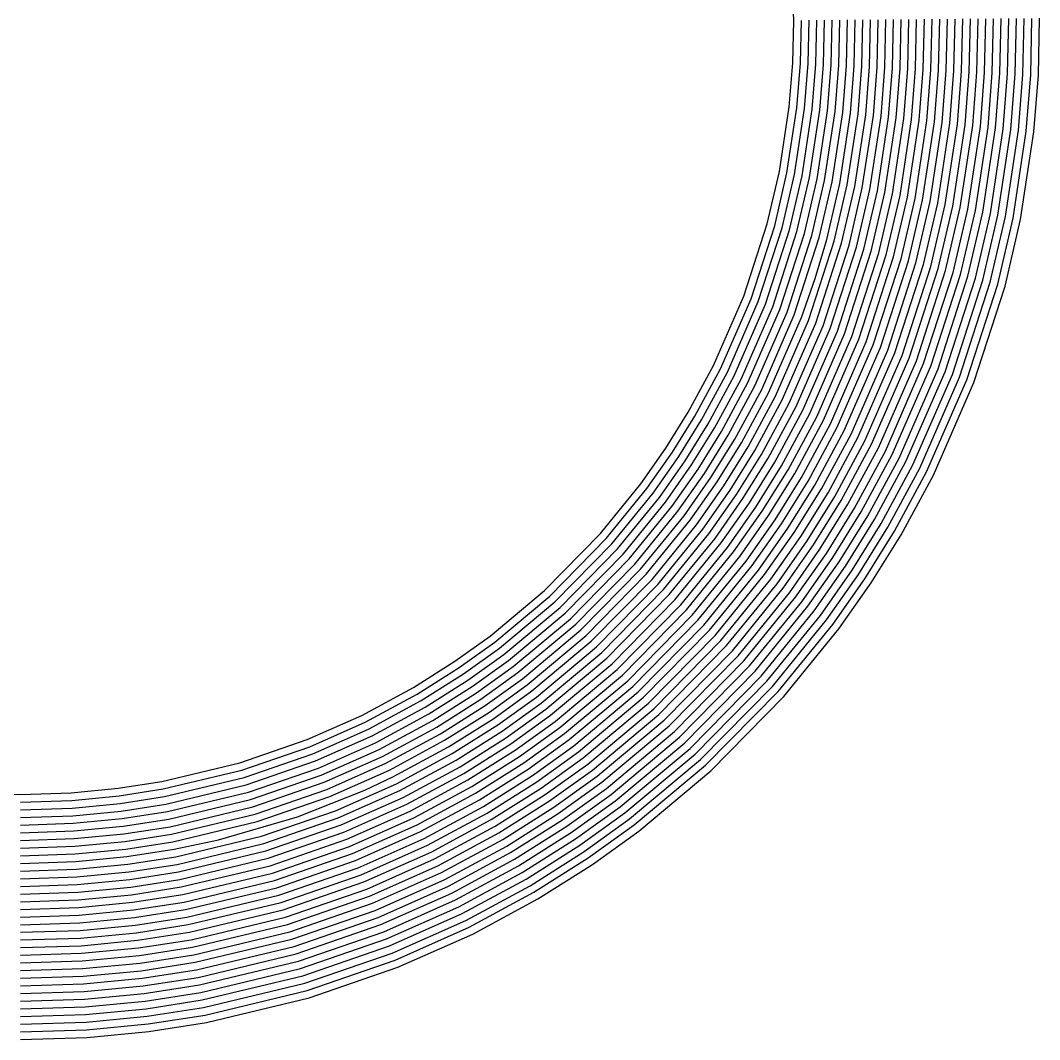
# Model space of a CAD drawing. Header units: metres. Extents: x -19 to 19, y -19.6 to 19.6.
# Drawn here: x -4.998 to -1.018, y 11.712 to 15.692 of the extents above; entities that cross this region are included whole.
import ezdxf

# ---------------------------------------------------------------- set-up
doc = ezdxf.new("R2010")
doc.units = ezdxf.units.M

msp = doc.modelspace()

# ---------------------------------------------------------------- linework, layer by layer
for p, q in [((-1.978396, 15.692261, -0.048906), (-1.986495, 15.897327, -0.069608)), ((-1.982089, 15.526519, -0.032416), (-1.978396, 15.692261, -0.048906)), ((-1.952115, 15.52502, -0.03227), (-1.948383, 15.692516, -0.048934)), ((-1.922141, 15.523522, -0.032123), (-1.91837, 15.692771, -0.048962)), ((-1.892167, 15.522023, -0.031977), (-1.888357, 15.693027, -0.048989)), ((-1.862193, 15.520525, -0.03183), (-1.858344, 15.693282, -0.049017)), ((-1.832219, 15.519027, -0.031684), (-1.82833, 15.693537, -0.049045)), ((-1.802245, 15.517528, -0.031538), (-1.798317, 15.693793, -0.049072)), ((-1.772271, 15.51603, -0.031391), (-1.768304, 15.694048, -0.0491)), ((-1.742297, 15.514531, -0.031245), (-1.738291, 15.694303, -0.049127)), ((-1.712323, 15.513033, -0.031098), (-1.708278, 15.694558, -0.049155)), ((-1.682349, 15.511534, -0.030952), (-1.678265, 15.694814, -0.049182)), ((-1.652375, 15.510036, -0.030805), (-1.648252, 15.695069, -0.04921)), ((-1.622401, 15.508538, -0.030659), (-1.618239, 15.695324, -0.049237)), ((-1.592427, 15.507039, -0.030513), (-1.588226, 15.695579, -0.049265)), ((-1.562453, 15.505541, -0.030366), (-1.558213, 15.695835, -0.049292)), ((-1.532479, 15.504042, -0.03022), (-1.5282, 15.69609, -0.04932)), ((-1.502505, 15.502544, -0.030073), (-1.498187, 15.696345, -0.049348)), ((-1.472531, 15.501045, -0.029927), (-1.468174, 15.6966, -0.049375)), ((-1.442557, 15.499547, -0.02978), (-1.438161, 15.696856, -0.049403)), ((-1.412583, 15.498049, -0.029634), (-1.408148, 15.697111, -0.04943)), ((-1.382609, 15.49655, -0.029487), (-1.378135, 15.697366, -0.049458)), ((-1.352635, 15.495052, -0.029341), (-1.348121, 15.697622, -0.049485)), ((-1.322661, 15.493553, -0.029195), (-1.318108, 15.697877, -0.049513)), ((-1.292687, 15.492055, -0.029048), (-1.288095, 15.698132, -0.04954)), ((-1.262713, 15.490556, -0.028902), (-1.258082, 15.698387, -0.049568)), ((-1.232739, 15.489058, -0.028755), (-1.228069, 15.698643, -0.049595)), ((-1.202765, 15.487559, -0.028609), (-1.198056, 15.698898, -0.049623)), ((-1.172791, 15.486061, -0.028462), (-1.168043, 15.699153, -0.049651)), ((-1.142817, 15.484563, -0.028316), (-1.13803, 15.699408, -0.049678)), ((-1.112843, 15.483064, -0.02817), (-1.108017, 15.699664, -0.049706)), ((-1.082869, 15.481566, -0.028023), (-1.078004, 15.699919, -0.049733)), ((-1.052895, 15.480067, -0.027877), (-1.047991, 15.700174, -0.049761)), ((-1.022921, 15.478569, -0.02773), (-1.017978, 15.70043, -0.049788)), ((-1.995664, 15.354115, -0.015459), (-1.982089, 15.526519, -0.032416)), ((-1.965811, 15.351087, -0.015165), (-1.952115, 15.52502, -0.03227)), ((-1.935957, 15.348058, -0.014871), (-1.922141, 15.523522, -0.032123)), ((-1.906104, 15.345029, -0.014577), (-1.892167, 15.522023, -0.031977)), ((-1.87625, 15.342, -0.014283), (-1.862193, 15.520525, -0.03183)), ((-1.846397, 15.338971, -0.013989), (-1.832219, 15.519027, -0.031684)), ((-1.816543, 15.335943, -0.013695), (-1.802245, 15.517528, -0.031538)), ((-1.78669, 15.332914, -0.013401), (-1.772271, 15.51603, -0.031391)), ((-1.756836, 15.329885, -0.013106), (-1.742297, 15.514531, -0.031245)), ((-1.726983, 15.326856, -0.012812), (-1.712323, 15.513033, -0.031098)), ((-1.697129, 15.323827, -0.012518), (-1.682349, 15.511534, -0.030952)), ((-1.667276, 15.320799, -0.012224), (-1.652375, 15.510036, -0.030805)), ((-1.637422, 15.31777, -0.01193), (-1.622401, 15.508538, -0.030659)), ((-1.607569, 15.314741, -0.011636), (-1.592427, 15.507039, -0.030513)), ((-1.577715, 15.311712, -0.011342), (-1.562453, 15.505541, -0.030366)), ((-1.547862, 15.308683, -0.011048), (-1.532479, 15.504042, -0.03022)), ((-1.518008, 15.305655, -0.010754), (-1.502505, 15.502544, -0.030073)), ((-1.488155, 15.302626, -0.01046), (-1.472531, 15.501045, -0.029927)), ((-1.458301, 15.299597, -0.010165), (-1.442557, 15.499547, -0.02978)), ((-1.428448, 15.296568, -0.009871), (-1.412583, 15.498049, -0.029634)), ((-1.398594, 15.293539, -0.009577), (-1.382609, 15.49655, -0.029487)), ((-1.368741, 15.290511, -0.009283), (-1.352635, 15.495052, -0.029341)), ((-1.338887, 15.287482, -0.008989), (-1.322661, 15.493553, -0.029195)), ((-1.309034, 15.284453, -0.008695), (-1.292687, 15.492055, -0.029048)), ((-1.27918, 15.281424, -0.008401), (-1.262713, 15.490556, -0.028902)), ((-1.249327, 15.278395, -0.008107), (-1.232739, 15.489058, -0.028755)), ((-1.219473, 15.275367, -0.007813), (-1.202765, 15.487559, -0.028609)), ((-1.18962, 15.272338, -0.007519), (-1.172791, 15.486061, -0.028462)), ((-1.159766, 15.269309, -0.007224), (-1.142817, 15.484563, -0.028316)), ((-1.129913, 15.26628, -0.00693), (-1.112843, 15.483064, -0.02817)), ((-1.100059, 15.263251, -0.006636), (-1.082869, 15.481566, -0.028023)), ((-1.070206, 15.260222, -0.006342), (-1.052895, 15.480067, -0.027877)), ((-1.040352, 15.257194, -0.006048), (-1.022921, 15.478569, -0.02773)), ((-2.034045, 15.102535, 0.008949), (-1.995664, 15.354115, -0.015459)), ((-2.004619, 15.096656, 0.009509), (-1.965811, 15.351087, -0.015165)), ((-1.975193, 15.090776, 0.010069), (-1.935957, 15.348058, -0.014871)), ((-1.945767, 15.084897, 0.010629), (-1.906104, 15.345029, -0.014577)), ((-1.91634, 15.079018, 0.011189), (-1.87625, 15.342, -0.014283)), ((-1.886914, 15.073139, 0.011749), (-1.846397, 15.338971, -0.013989)), ((-1.857488, 15.06726, 0.012309), (-1.816543, 15.335943, -0.013695)), ((-1.828062, 15.061381, 0.012869), (-1.78669, 15.332914, -0.013401)), ((-1.798636, 15.055502, 0.013429), (-1.756836, 15.329885, -0.013106)), ((-1.76921, 15.049623, 0.013989), (-1.726983, 15.326856, -0.012812)), ((-1.739784, 15.043744, 0.014549), (-1.697129, 15.323827, -0.012518)), ((-1.710358, 15.037865, 0.015109), (-1.667276, 15.320799, -0.012224)), ((-1.680931, 15.031986, 0.015669), (-1.637422, 15.31777, -0.01193)), ((-1.651505, 15.026106, 0.016229), (-1.607569, 15.314741, -0.011636)), ((-1.622079, 15.020227, 0.016789), (-1.577715, 15.311712, -0.011342)), ((-1.592653, 15.014348, 0.017349), (-1.547862, 15.308683, -0.011048)), ((-1.563227, 15.008469, 0.017909), (-1.518008, 15.305655, -0.010754)), ((-1.533801, 15.00259, 0.018469), (-1.488155, 15.302626, -0.01046)), ((-1.504375, 14.996711, 0.019029), (-1.458301, 15.299597, -0.010165)), ((-1.474949, 14.990832, 0.019589), (-1.428448, 15.296568, -0.009871)), ((-1.445522, 14.984953, 0.02015), (-1.398594, 15.293539, -0.009577)), ((-1.416096, 14.979074, 0.02071), (-1.368741, 15.290511, -0.009283)), ((-1.38667, 14.973195, 0.02127), (-1.338887, 15.287482, -0.008989)), ((-1.357244, 14.967316, 0.02183), (-1.309034, 15.284453, -0.008695)), ((-1.327818, 14.961436, 0.02239), (-1.27918, 15.281424, -0.008401)), ((-1.298392, 14.955557, 0.02295), (-1.249327, 15.278395, -0.008107)), ((-1.268966, 14.949678, 0.02351), (-1.219473, 15.275367, -0.007813)), ((-1.23954, 14.943799, 0.02407), (-1.18962, 15.272338, -0.007519)), ((-1.210113, 14.93792, 0.02463), (-1.159766, 15.269309, -0.007224)), ((-1.180687, 14.932041, 0.02519), (-1.129913, 15.26628, -0.00693)), ((-1.151261, 14.926162, 0.02575), (-1.100059, 15.263251, -0.006636)), ((-1.121835, 14.920283, 0.02631), (-1.070206, 15.260222, -0.006342)), ((-1.092409, 14.914404, 0.02687), (-1.040352, 15.257194, -0.006048)), ((-2.081644, 14.897757, 0.028477), (-2.034045, 15.102535, 0.008949)), ((-2.052614, 14.890171, 0.029189), (-2.004619, 15.096656, 0.009509)), ((-2.023585, 14.882585, 0.029901), (-1.975193, 15.090776, 0.010069)), ((-1.994555, 14.874998, 0.030613), (-1.945767, 15.084897, 0.010629)), ((-1.965526, 14.867412, 0.031325), (-1.91634, 15.079018, 0.011189)), ((-1.936496, 14.859825, 0.032036), (-1.886914, 15.073139, 0.011749)), ((-1.907467, 14.852239, 0.032748), (-1.857488, 15.06726, 0.012309)), ((-1.878437, 14.844652, 0.03346), (-1.828062, 15.061381, 0.012869)), ((-1.849408, 14.837066, 0.034172), (-1.798636, 15.055502, 0.013429)), ((-1.820378, 14.82948, 0.034883), (-1.76921, 15.049623, 0.013989)), ((-1.791349, 14.821893, 0.035595), (-1.739784, 15.043744, 0.014549)), ((-1.762319, 14.814307, 0.036307), (-1.710358, 15.037865, 0.015109)), ((-1.73329, 14.80672, 0.037019), (-1.680931, 15.031986, 0.015669)), ((-1.70426, 14.799134, 0.03773), (-1.651505, 15.026106, 0.016229)), ((-1.675231, 14.791548, 0.038442), (-1.622079, 15.020227, 0.016789)), ((-1.646201, 14.783961, 0.039154), (-1.592653, 15.014348, 0.017349)), ((-1.617172, 14.776375, 0.039866), (-1.563227, 15.008469, 0.017909)), ((-1.588142, 14.768788, 0.040577), (-1.533801, 15.00259, 0.018469)), ((-1.559113, 14.761202, 0.041289), (-1.504375, 14.996711, 0.019029)), ((-1.530083, 14.753615, 0.042001), (-1.474949, 14.990832, 0.019589)), ((-1.501054, 14.746029, 0.042713), (-1.445522, 14.984953, 0.02015)), ((-1.472024, 14.738443, 0.043424), (-1.416096, 14.979074, 0.02071)), ((-1.442995, 14.730856, 0.044136), (-1.38667, 14.973195, 0.02127)), ((-1.413965, 14.72327, 0.044848), (-1.357244, 14.967316, 0.02183)), ((-1.384936, 14.715683, 0.04556), (-1.327818, 14.961436, 0.02239)), ((-1.355906, 14.708097, 0.046271), (-1.298392, 14.955557, 0.02295)), ((-1.326876, 14.70051, 0.046983), (-1.268966, 14.949678, 0.02351)), ((-1.297847, 14.692924, 0.047695), (-1.23954, 14.943799, 0.02407)), ((-1.268817, 14.685338, 0.048407), (-1.210113, 14.93792, 0.02463)), ((-1.239788, 14.677751, 0.049118), (-1.180687, 14.932041, 0.02519)), ((-2.172764, 14.615789, 0.054967), (-2.081644, 14.897757, 0.028477)), ((-2.144688, 14.605237, 0.055932), (-2.052614, 14.890171, 0.029189)), ((-1.210758, 14.670165, 0.04983), (-1.151261, 14.926162, 0.02575)), ((-1.181729, 14.662578, 0.050542), (-1.121835, 14.920283, 0.02631)), ((-1.152699, 14.654992, 0.051254), (-1.092409, 14.914404, 0.02687)), ((-2.116612, 14.594684, 0.056898), (-2.023585, 14.882585, 0.029901)), ((-2.088536, 14.584132, 0.057864), (-1.994555, 14.874998, 0.030613)), ((-2.060459, 14.57358, 0.05883), (-1.965526, 14.867412, 0.031325)), ((-2.032383, 14.563027, 0.059796), (-1.936496, 14.859825, 0.032036)), ((-2.004307, 14.552475, 0.060761), (-1.907467, 14.852239, 0.032748)), ((-1.976231, 14.541922, 0.061727), (-1.878437, 14.844652, 0.03346)), ((-1.920078, 14.520817, 0.063659), (-1.820378, 14.82948, 0.034883)), ((-1.894568, 14.684164, 0.048551), (-1.849408, 14.837066, 0.034172)), ((-1.892002, 14.510265, 0.064625), (-1.791349, 14.821893, 0.035595)), ((-1.863926, 14.499713, 0.06559), (-1.762319, 14.814307, 0.036307)), ((-1.83585, 14.48916, 0.066556), (-1.73329, 14.80672, 0.037019)), ((-1.807774, 14.478608, 0.067522), (-1.70426, 14.799134, 0.03773)), ((-1.779698, 14.468055, 0.068488), (-1.675231, 14.791548, 0.038442)), ((-1.751621, 14.457503, 0.069454), (-1.646201, 14.783961, 0.039154)), ((-1.723545, 14.446951, 0.070419), (-1.617172, 14.776375, 0.039866)), ((-1.695469, 14.436398, 0.071385), (-1.588142, 14.768788, 0.040577)), ((-1.667393, 14.425846, 0.072351), (-1.559113, 14.761202, 0.041289)), ((-1.639317, 14.415293, 0.073317), (-1.530083, 14.753615, 0.042001)), ((-1.61124, 14.404741, 0.074283), (-1.501054, 14.746029, 0.042713)), ((-1.583164, 14.394189, 0.075248), (-1.472024, 14.738443, 0.043424)), ((-1.555088, 14.383636, 0.076214), (-1.442995, 14.730856, 0.044136)), ((-1.527012, 14.373084, 0.07718), (-1.413965, 14.72327, 0.044848)), ((-1.498936, 14.362531, 0.078146), (-1.384936, 14.715683, 0.04556)), ((-1.470859, 14.351979, 0.079112), (-1.355906, 14.708097, 0.046271)), ((-1.442783, 14.341426, 0.080077), (-1.326876, 14.70051, 0.046983)), ((-1.414707, 14.330874, 0.081043), (-1.297847, 14.692924, 0.047695)), ((-1.948155, 14.53137, 0.062693), (-1.894568, 14.684164, 0.048551)), ((-1.386631, 14.320322, 0.082009), (-1.268817, 14.685338, 0.048407)), ((-1.358555, 14.309769, 0.082975), (-1.239788, 14.677751, 0.049118)), ((-1.330478, 14.299217, 0.083941), (-1.210758, 14.670165, 0.04983)), ((-1.302402, 14.288664, 0.084906), (-1.181729, 14.662578, 0.050542)), ((-1.274326, 14.278112, 0.085872), (-1.152699, 14.654992, 0.051254)), ((-2.291115, 14.344903, 0.079852), (-2.172764, 14.615789, 0.054967)), ((-2.264285, 14.331505, 0.081051), (-2.144688, 14.605237, 0.055932)), ((-2.237456, 14.318106, 0.08225), (-2.116612, 14.594684, 0.056898)), ((-2.210627, 14.304708, 0.083449), (-2.088536, 14.584132, 0.057864)), ((-2.183797, 14.291309, 0.084648), (-2.060459, 14.57358, 0.05883)), ((-2.156968, 14.277911, 0.085847), (-2.032383, 14.563027, 0.059796)), ((-2.130139, 14.264513, 0.087046), (-2.004307, 14.552475, 0.060761)), ((-2.10331, 14.251114, 0.088244), (-1.976231, 14.541922, 0.061727)), ((-2.07648, 14.237716, 0.089443), (-1.948155, 14.53137, 0.062693)), ((-2.049651, 14.224317, 0.090642), (-1.920078, 14.520817, 0.063659)), ((-2.022822, 14.210919, 0.091841), (-1.892002, 14.510265, 0.064625)), ((-1.995992, 14.197521, 0.09304), (-1.863926, 14.499713, 0.06559)), ((-1.969163, 14.184122, 0.094239), (-1.83585, 14.48916, 0.066556)), ((-1.942334, 14.170724, 0.095438), (-1.807774, 14.478608, 0.067522)), ((-1.915505, 14.157325, 0.096637), (-1.779698, 14.468055, 0.068488)), ((-1.888675, 14.143927, 0.097836), (-1.751621, 14.457503, 0.069454)), ((-1.861846, 14.130528, 0.099035), (-1.723545, 14.446951, 0.070419)), ((-1.835017, 14.11713, 0.100234), (-1.695469, 14.436398, 0.071385)), ((-1.808187, 14.103732, 0.101433), (-1.667393, 14.425846, 0.072351)), ((-1.781358, 14.090333, 0.102632), (-1.639317, 14.415293, 0.073317)), ((-1.754529, 14.076935, 0.103831), (-1.61124, 14.404741, 0.074283)), ((-1.727699, 14.063536, 0.10503), (-1.583164, 14.394189, 0.075248)), ((-1.70087, 14.050138, 0.106228), (-1.555088, 14.383636, 0.076214)), ((-1.674041, 14.03674, 0.107427), (-1.527012, 14.373084, 0.07718)), ((-2.389924, 14.162136, 0.096385), (-2.291115, 14.344903, 0.079852)), ((-2.363944, 14.147163, 0.097698), (-2.264285, 14.331505, 0.081051)), ((-1.647212, 14.023341, 0.108626), (-1.498936, 14.362531, 0.078146)), ((-1.620382, 14.009943, 0.109825), (-1.470859, 14.351979, 0.079112)), ((-1.593553, 13.996544, 0.111024), (-1.442783, 14.341426, 0.080077)), ((-1.566724, 13.983146, 0.112223), (-1.414707, 14.330874, 0.081043)), ((-2.337965, 14.13219, 0.099017), (-2.237456, 14.318106, 0.08225)), ((-2.311986, 14.117217, 0.100336), (-2.210627, 14.304708, 0.083449)), ((-2.286007, 14.102244, 0.101655), (-2.183797, 14.291309, 0.084648)), ((-1.539894, 13.969748, 0.113422), (-1.386631, 14.320322, 0.082009)), ((-1.513065, 13.956349, 0.114621), (-1.358555, 14.309769, 0.082975)), ((-1.486236, 13.942951, 0.11582), (-1.330478, 14.299217, 0.083941)), ((-2.260028, 14.087272, 0.102974), (-2.156968, 14.277911, 0.085847)), ((-2.234048, 14.072299, 0.104293), (-2.130139, 14.264513, 0.087046)), ((-2.208069, 14.057326, 0.105612), (-2.10331, 14.251114, 0.088244)), ((-1.459407, 13.929552, 0.117019), (-1.302402, 14.288664, 0.084906)), ((-1.432577, 13.916154, 0.118218), (-1.274326, 14.278112, 0.085872)), ((-2.18209, 14.042353, 0.106931), (-2.07648, 14.237716, 0.089443)), ((-2.156111, 14.027381, 0.10825), (-2.049651, 14.224317, 0.090642)), ((-2.130132, 14.012408, 0.109569), (-2.022822, 14.210919, 0.091841)), ((-2.104152, 13.997435, 0.110888), (-1.995992, 14.197521, 0.09304)), ((-2.078173, 13.982462, 0.112207), (-1.969163, 14.184122, 0.094239)), ((-2.477111, 14.022102, 0.108879), (-2.389924, 14.162136, 0.096385)), ((-2.452055, 14.005645, 0.110311), (-2.363944, 14.147163, 0.097698)), ((-2.426999, 13.989188, 0.111743), (-2.337965, 14.13219, 0.099017)), ((-2.052194, 13.96749, 0.113526), (-1.942334, 14.170724, 0.095438)), ((-2.026215, 13.952517, 0.114845), (-1.915505, 14.157325, 0.096637)), ((-2.000236, 13.937544, 0.116164), (-1.888675, 14.143927, 0.097836)), ((-2.401943, 13.972731, 0.113175), (-2.311986, 14.117217, 0.100336)), ((-2.376886, 13.956274, 0.114607), (-2.286007, 14.102244, 0.101655)), ((-1.974256, 13.922571, 0.117483), (-1.861846, 14.130528, 0.099035)), ((-1.948277, 13.907598, 0.118802), (-1.835017, 14.11713, 0.100234)), ((-1.922298, 13.892626, 0.120121), (-1.808187, 14.103732, 0.101433)), ((-2.35183, 13.939817, 0.116039), (-2.260028, 14.087272, 0.102974)), ((-2.326774, 13.923361, 0.117471), (-2.234048, 14.072299, 0.104293)), ((-2.301718, 13.906904, 0.118903), (-2.208069, 14.057326, 0.105612)), ((-1.896319, 13.877653, 0.12144), (-1.781358, 14.090333, 0.102632)), ((-1.870339, 13.86268, 0.12276), (-1.754529, 14.076935, 0.103831)), ((-1.84436, 13.847707, 0.124079), (-1.727699, 14.063536, 0.10503)), ((-2.57559, 13.881937, 0.121269), (-2.477111, 14.022102, 0.108879)), ((-2.276661, 13.890447, 0.120335), (-2.18209, 14.042353, 0.106931)), ((-2.251605, 13.87399, 0.121767), (-2.156111, 14.027381, 0.10825)), ((-2.226549, 13.857533, 0.123199), (-2.130132, 14.012408, 0.109569)), ((-1.818381, 13.832735, 0.125398), (-1.70087, 14.050138, 0.106228)), ((-1.792402, 13.817762, 0.126717), (-1.674041, 14.03674, 0.107427)), ((-1.766423, 13.802789, 0.128036), (-1.647212, 14.023341, 0.108626)), ((-2.551407, 13.864235, 0.12279), (-2.452055, 14.005645, 0.110311)), ((-2.527225, 13.846532, 0.124311), (-2.426999, 13.989188, 0.111743)), ((-2.503042, 13.82883, 0.125833), (-2.401943, 13.972731, 0.113175)), ((-2.201493, 13.841076, 0.124631), (-2.104152, 13.997435, 0.110888)), ((-2.176436, 13.824619, 0.126063), (-2.078173, 13.982462, 0.112207)), ((-1.740443, 13.787816, 0.129355), (-1.620382, 14.009943, 0.109825)), ((-1.714464, 13.772844, 0.130674), (-1.593553, 13.996544, 0.111024)), ((-1.688485, 13.757871, 0.131993), (-1.566724, 13.983146, 0.112223)), ((-2.478859, 13.811128, 0.127354), (-2.376886, 13.956274, 0.114607)), ((-2.454677, 13.793426, 0.128876), (-2.35183, 13.939817, 0.116039)), ((-2.15138, 13.808163, 0.127495), (-2.052194, 13.96749, 0.113526)), ((-2.126324, 13.791706, 0.128927), (-2.026215, 13.952517, 0.114845)), ((-2.101268, 13.775249, 0.130359), (-2.000236, 13.937544, 0.116164)), ((-1.662506, 13.742898, 0.133312), (-1.539894, 13.969748, 0.113422)), ((-1.636527, 13.727925, 0.134631), (-1.513065, 13.956349, 0.114621)), ((-1.610547, 13.712952, 0.13595), (-1.486236, 13.942951, 0.11582)), ((-2.430494, 13.775724, 0.130397), (-2.326774, 13.923361, 0.117471)), ((-2.406312, 13.758022, 0.131919), (-2.301718, 13.906904, 0.118903)), ((-2.076211, 13.758792, 0.131791), (-1.974256, 13.922571, 0.117483)), ((-2.051155, 13.742335, 0.133223), (-1.948277, 13.907598, 0.118802)), ((-2.026099, 13.725878, 0.134655), (-1.922298, 13.892626, 0.120121)), ((-1.584568, 13.69798, 0.137269), (-1.459407, 13.929552, 0.117019)), ((-1.558589, 13.683007, 0.138588), (-1.432577, 13.916154, 0.118218)), ((-2.7332, 13.688484, 0.138175), (-2.57559, 13.881937, 0.121269)), ((-2.710796, 13.668584, 0.139854), (-2.551407, 13.864235, 0.12279)), ((-2.382129, 13.74032, 0.13344), (-2.276661, 13.890447, 0.120335)), ((-2.357946, 13.722618, 0.134961), (-2.251605, 13.87399, 0.121767)), ((-2.333764, 13.704916, 0.136483), (-2.226549, 13.857533, 0.123199)), ((-2.001043, 13.709422, 0.136087), (-1.896319, 13.877653, 0.12144)), ((-1.975986, 13.692965, 0.137519), (-1.870339, 13.86268, 0.12276)), ((-2.688393, 13.648685, 0.141534), (-2.527225, 13.846532, 0.124311)), ((-2.665989, 13.628785, 0.143213), (-2.503042, 13.82883, 0.125833)), ((-2.309581, 13.687213, 0.138004), (-2.201493, 13.841076, 0.124631)), ((-2.285399, 13.669511, 0.139526), (-2.176436, 13.824619, 0.126063)), ((-1.95093, 13.676508, 0.138951), (-1.84436, 13.847707, 0.124079)), ((-1.925874, 13.660051, 0.140383), (-1.818381, 13.832735, 0.125398)), ((-1.900818, 13.643594, 0.141815), (-1.792402, 13.817762, 0.126717)), ((-2.643586, 13.608885, 0.144892), (-2.478859, 13.811128, 0.127354)), ((-2.621183, 13.588985, 0.146571), (-2.454677, 13.793426, 0.128876)), ((-2.598779, 13.569085, 0.14825), (-2.430494, 13.775724, 0.130397)), ((-2.261216, 13.651809, 0.141047), (-2.15138, 13.808163, 0.127495)), ((-2.237033, 13.634107, 0.142569), (-2.126324, 13.791706, 0.128927)), ((-2.212851, 13.616405, 0.14409), (-2.101268, 13.775249, 0.130359)), ((-1.875761, 13.627137, 0.143248), (-1.766423, 13.802789, 0.128036)), ((-1.850705, 13.61068, 0.14468), (-1.740443, 13.787816, 0.129355)), ((-2.576376, 13.549186, 0.149929), (-2.406312, 13.758022, 0.131919)), ((-2.553972, 13.529286, 0.151608), (-2.382129, 13.74032, 0.13344)), ((-2.188668, 13.598703, 0.145611), (-2.076211, 13.758792, 0.131791)), ((-2.164486, 13.581001, 0.147133), (-2.051155, 13.742335, 0.133223)), ((-1.825649, 13.594224, 0.146112), (-1.714464, 13.772844, 0.130674)), ((-1.800593, 13.577767, 0.147544), (-1.688485, 13.757871, 0.131993)), ((-1.775536, 13.56131, 0.148976), (-1.662506, 13.742898, 0.133312)), ((-2.531569, 13.509386, 0.153287), (-2.357946, 13.722618, 0.134961)), ((-2.509166, 13.489486, 0.154966), (-2.333764, 13.704916, 0.136483)), ((-2.140303, 13.563299, 0.148654), (-2.026099, 13.725878, 0.134655)), ((-2.11612, 13.545597, 0.150176), (-2.001043, 13.709422, 0.136087)), ((-1.75048, 13.544853, 0.150408), (-1.636527, 13.727925, 0.134631)), ((-1.725424, 13.528396, 0.15184), (-1.610547, 13.712952, 0.13595)), ((-1.700368, 13.511939, 0.153272), (-1.584568, 13.69798, 0.137269)), ((-2.951483, 13.465873, 0.157284), (-2.7332, 13.688484, 0.138175)), ((-2.931187, 13.443848, 0.159105), (-2.710796, 13.668584, 0.139854)), ((-2.486762, 13.469587, 0.156645), (-2.309581, 13.687213, 0.138004)), ((-2.464359, 13.449687, 0.158324), (-2.285399, 13.669511, 0.139526)), ((-2.091938, 13.527895, 0.151697), (-1.975986, 13.692965, 0.137519)), ((-2.067755, 13.510192, 0.153219), (-1.95093, 13.676508, 0.138951)), ((-2.043573, 13.49249, 0.15474), (-1.925874, 13.660051, 0.140383)), ((-1.675311, 13.495483, 0.154704), (-1.558589, 13.683007, 0.138588)), ((-2.91089, 13.421823, 0.160925), (-2.688393, 13.648685, 0.141534)), ((-2.890593, 13.399799, 0.162746), (-2.665989, 13.628785, 0.143213)), ((-2.441956, 13.429787, 0.160003), (-2.261216, 13.651809, 0.141047)), ((-2.419552, 13.409887, 0.161682), (-2.237033, 13.634107, 0.142569)), ((-2.397149, 13.389987, 0.163361), (-2.212851, 13.616405, 0.14409)), ((-2.01939, 13.474788, 0.156261), (-1.900818, 13.643594, 0.141815)), ((-1.995208, 13.457086, 0.157783), (-1.875761, 13.627137, 0.143248)), ((-2.870297, 13.377774, 0.164567), (-2.643586, 13.608885, 0.144892)), ((-2.85, 13.355749, 0.166388), (-2.621183, 13.588985, 0.146571)), ((-2.374745, 13.370088, 0.16504), (-2.188668, 13.598703, 0.145611)), ((-2.352342, 13.350188, 0.166719), (-2.164486, 13.581001, 0.147133)), ((-1.971025, 13.439384, 0.159304), (-1.850705, 13.61068, 0.14468)), ((-1.946842, 13.421682, 0.160826), (-1.825649, 13.594224, 0.146112)), ((-1.92266, 13.40398, 0.162347), (-1.800593, 13.577767, 0.147544)), ((-2.829704, 13.333724, 0.168209), (-2.598779, 13.569085, 0.14825)), ((-2.809407, 13.311699, 0.17003), (-2.576376, 13.549186, 0.149929)), ((-2.329939, 13.330288, 0.168398), (-2.140303, 13.563299, 0.148654)), ((-2.307535, 13.310388, 0.170077), (-2.11612, 13.545597, 0.150176)), ((-1.898477, 13.386278, 0.163869), (-1.775536, 13.56131, 0.148976)), ((-1.874295, 13.368576, 0.16539), (-1.75048, 13.544853, 0.150408)), ((-2.789111, 13.289674, 0.171851), (-2.553972, 13.529286, 0.151608)), ((-2.768814, 13.267649, 0.173672), (-2.531569, 13.509386, 0.153287)), ((-2.285132, 13.290489, 0.171756), (-2.091938, 13.527895, 0.151697)), ((-2.262728, 13.270589, 0.173435), (-2.067755, 13.510192, 0.153219)), ((-1.850112, 13.350874, 0.166911), (-1.725424, 13.528396, 0.15184)), ((-1.825929, 13.333171, 0.168433), (-1.700368, 13.511939, 0.153272)), ((-1.801747, 13.315469, 0.169954), (-1.675311, 13.495483, 0.154704)), ((-3.164312, 13.287903, 0.172344), (-2.951483, 13.465873, 0.157284)), ((-2.748518, 13.245624, 0.175493), (-2.509166, 13.489486, 0.154966)), ((-2.728221, 13.223599, 0.177313), (-2.486762, 13.469587, 0.156645)), ((-2.240325, 13.250689, 0.175114), (-2.043573, 13.49249, 0.15474)), ((-2.217922, 13.230789, 0.176793), (-2.01939, 13.474788, 0.156261)), ((-2.195518, 13.210889, 0.178472), (-1.995208, 13.457086, 0.157783)), ((-3.14614, 13.264099, 0.174278), (-2.931187, 13.443848, 0.159105)), ((-3.127967, 13.240295, 0.176213), (-2.91089, 13.421823, 0.160925)), ((-2.707924, 13.201574, 0.179134), (-2.464359, 13.449687, 0.158324)), ((-2.687628, 13.179549, 0.180955), (-2.441956, 13.429787, 0.160003)), ((-2.173115, 13.19099, 0.180152), (-1.971025, 13.439384, 0.159304)), ((-2.150711, 13.17109, 0.181831), (-1.946842, 13.421682, 0.160826)), ((-3.109795, 13.216491, 0.178148), (-2.890593, 13.399799, 0.162746)), ((-3.091622, 13.192687, 0.180082), (-2.870297, 13.377774, 0.164567)), ((-2.667331, 13.157525, 0.182776), (-2.419552, 13.409887, 0.161682)), ((-2.647035, 13.1355, 0.184597), (-2.397149, 13.389987, 0.163361)), ((-2.128308, 13.15119, 0.18351), (-1.92266, 13.40398, 0.162347)), ((-2.105905, 13.13129, 0.185189), (-1.898477, 13.386278, 0.163869)), ((-3.073449, 13.168883, 0.182017), (-2.85, 13.355749, 0.166388)), ((-2.626738, 13.113475, 0.186418), (-2.374745, 13.370088, 0.16504)), ((-2.606442, 13.09145, 0.188239), (-2.352342, 13.350188, 0.166719)), ((-2.083501, 13.11139, 0.186868), (-1.874295, 13.368576, 0.16539)), ((-2.061098, 13.091491, 0.188547), (-1.850112, 13.350874, 0.166911)), ((-3.055277, 13.145079, 0.183952), (-2.829704, 13.333724, 0.168209)), ((-3.037104, 13.121275, 0.185886), (-2.809407, 13.311699, 0.17003)), ((-2.586145, 13.069425, 0.19006), (-2.329939, 13.330288, 0.168398)), ((-2.565848, 13.0474, 0.191881), (-2.307535, 13.310388, 0.170077)), ((-2.038694, 13.071591, 0.190226), (-1.825929, 13.333171, 0.168433)), ((-2.016291, 13.051691, 0.191905), (-1.801747, 13.315469, 0.169954)), ((-3.30135, 13.189556, 0.180582), (-3.164312, 13.287903, 0.172344)), ((-3.284546, 13.164768, 0.182577), (-3.14614, 13.264099, 0.174278)), ((-3.018931, 13.097471, 0.187821), (-2.789111, 13.289674, 0.171851)), ((-3.000759, 13.073666, 0.189756), (-2.768814, 13.267649, 0.173672)), ((-2.545552, 13.025375, 0.193701), (-2.285132, 13.290489, 0.171756)), ((-2.525255, 13.00335, 0.195522), (-2.262728, 13.270589, 0.173435)), ((-3.267743, 13.13998, 0.184572), (-3.127967, 13.240295, 0.176213)), ((-3.250939, 13.115192, 0.186568), (-3.109795, 13.216491, 0.178148)), ((-2.982586, 13.049862, 0.19169), (-2.748518, 13.245624, 0.175493)), ((-2.964413, 13.026058, 0.193625), (-2.728221, 13.223599, 0.177313)), ((-2.504959, 12.981325, 0.197343), (-2.240325, 13.250689, 0.175114)), ((-2.484662, 12.9593, 0.199164), (-2.217922, 13.230789, 0.176793)), ((-3.463494, 13.087267, 0.189043), (-3.30135, 13.189556, 0.180582)), ((-3.234135, 13.090403, 0.188563), (-3.091622, 13.192687, 0.180082)), ((-2.946241, 13.002254, 0.19556), (-2.707924, 13.201574, 0.179134)), ((-2.928068, 12.97845, 0.197494), (-2.687628, 13.179549, 0.180955)), ((-2.464366, 12.937276, 0.200985), (-2.195518, 13.210889, 0.178472)), ((-2.444069, 12.915251, 0.202806), (-2.173115, 13.19099, 0.180152)), ((-3.448312, 13.061454, 0.191101), (-3.284546, 13.164768, 0.182577)), ((-3.433131, 13.03564, 0.193159), (-3.267743, 13.13998, 0.184572)), ((-3.217331, 13.065615, 0.190558), (-3.073449, 13.168883, 0.182017)), ((-3.200527, 13.040827, 0.192554), (-3.055277, 13.145079, 0.183952)), ((-2.909896, 12.954646, 0.199429), (-2.667331, 13.157525, 0.182776)), ((-2.423773, 12.893226, 0.204627), (-2.150711, 13.17109, 0.181831)), ((-2.403476, 12.871201, 0.206448), (-2.128308, 13.15119, 0.18351)), ((-3.41795, 13.009827, 0.195217), (-3.250939, 13.115192, 0.186568)), ((-3.183723, 13.016039, 0.194549), (-3.037104, 13.121275, 0.185886)), ((-3.16692, 12.99125, 0.196544), (-3.018931, 13.097471, 0.187821)), ((-2.891723, 12.930842, 0.201364), (-2.647035, 13.1355, 0.184597)), ((-2.87355, 12.907038, 0.203298), (-2.626738, 13.113475, 0.186418)), ((-2.383179, 12.849176, 0.208268), (-2.105905, 13.13129, 0.185189)), ((-2.362883, 12.827151, 0.210089), (-2.083501, 13.11139, 0.186868)), ((-3.665568, 12.978245, 0.198019), (-3.463494, 13.087267, 0.189043)), ((-3.652021, 12.951547, 0.200125), (-3.448312, 13.061454, 0.191101)), ((-3.402768, 12.984013, 0.197275), (-3.234135, 13.090403, 0.188563)), ((-3.387587, 12.9582, 0.199333), (-3.217331, 13.065615, 0.190558)), ((-3.150116, 12.966462, 0.19854), (-3.000759, 13.073666, 0.189756)), ((-2.855378, 12.883234, 0.205233), (-2.606442, 13.09145, 0.188239)), ((-2.837205, 12.859429, 0.207168), (-2.586145, 13.069425, 0.19006)), ((-2.342586, 12.805126, 0.21191), (-2.061098, 13.091491, 0.188547)), ((-2.32229, 12.783101, 0.213731), (-2.038694, 13.071591, 0.190226)), ((-3.638475, 12.92485, 0.202231), (-3.433131, 13.03564, 0.193159)), ((-3.372406, 12.932386, 0.201391), (-3.200527, 13.040827, 0.192554)), ((-3.133312, 12.941674, 0.200535), (-2.982586, 13.049862, 0.19169)), ((-3.116508, 12.916886, 0.202531), (-2.964413, 13.026058, 0.193625)), ((-2.819032, 12.835625, 0.209102), (-2.565848, 13.0474, 0.191881)), ((-2.80086, 12.811821, 0.211037), (-2.545552, 13.025375, 0.193701)), ((-2.301993, 12.761076, 0.215552), (-2.016291, 13.051691, 0.191905)), ((-3.878971, 12.883549, 0.205748), (-3.665568, 12.978245, 0.198019)), ((-3.624929, 12.898152, 0.204338), (-3.41795, 13.009827, 0.195217)), ((-3.611382, 12.871455, 0.206444), (-3.402768, 12.984013, 0.197275)), ((-3.357224, 12.906573, 0.203449), (-3.183723, 13.016039, 0.194549)), ((-3.342043, 12.880759, 0.205508), (-3.16692, 12.99125, 0.196544)), ((-3.099704, 12.892098, 0.204526), (-2.946241, 13.002254, 0.19556)), ((-3.082901, 12.867309, 0.206521), (-2.928068, 12.97845, 0.197494)), ((-2.782687, 12.788017, 0.212972), (-2.525255, 13.00335, 0.195522)), ((-2.764514, 12.764213, 0.214906), (-2.504959, 12.981325, 0.197343)), ((-3.867877, 12.855753, 0.20792), (-3.652021, 12.951547, 0.200125)), ((-3.597836, 12.844757, 0.20855), (-3.387587, 12.9582, 0.199333)), ((-3.326861, 12.854946, 0.207566), (-3.150116, 12.966462, 0.19854)), ((-3.31168, 12.829132, 0.209624), (-3.133312, 12.941674, 0.200535)), ((-3.066097, 12.842521, 0.208517), (-2.909896, 12.954646, 0.199429)), ((-2.746342, 12.740409, 0.216841), (-2.484662, 12.9593, 0.199164)), ((-2.728169, 12.716605, 0.218776), (-2.464366, 12.937276, 0.200985)), ((-3.856782, 12.827957, 0.210092), (-3.638475, 12.92485, 0.202231)), ((-3.845688, 12.800161, 0.212264), (-3.624929, 12.898152, 0.204338)), ((-3.584289, 12.81806, 0.210657), (-3.372406, 12.932386, 0.201391)), ((-3.570743, 12.791362, 0.212763), (-3.357224, 12.906573, 0.203449)), ((-3.296499, 12.803319, 0.211682), (-3.116508, 12.916886, 0.202531)), ((-3.049293, 12.817733, 0.210512), (-2.891723, 12.930842, 0.201364)), ((-3.032489, 12.792945, 0.212507), (-2.87355, 12.907038, 0.203298)), ((-2.709997, 12.692801, 0.22071), (-2.444069, 12.915251, 0.202806)), ((-4.141587, 12.792882, 0.213093), (-3.878971, 12.883549, 0.205748)), ((-3.834594, 12.772365, 0.214436), (-3.611382, 12.871455, 0.206444)), ((-3.557197, 12.764664, 0.21487), (-3.342043, 12.880759, 0.205508)), ((-3.281317, 12.777505, 0.21374), (-3.099704, 12.892098, 0.204526)), ((-3.266136, 12.751692, 0.215798), (-3.082901, 12.867309, 0.206521)), ((-3.015685, 12.768156, 0.214503), (-2.855378, 12.883234, 0.205233)), ((-2.998881, 12.743368, 0.216498), (-2.837205, 12.859429, 0.207168)), ((-2.691824, 12.668997, 0.222645), (-2.423773, 12.893226, 0.204627)), ((-2.673651, 12.645192, 0.22458), (-2.403476, 12.871201, 0.206448)), ((-4.133101, 12.764184, 0.215315), (-3.867877, 12.855753, 0.20792)), ((-4.124615, 12.735486, 0.217538), (-3.856782, 12.827957, 0.210092)), ((-3.823499, 12.744569, 0.216609), (-3.597836, 12.844757, 0.20855)), ((-3.812405, 12.716773, 0.218781), (-3.584289, 12.81806, 0.210657)), ((-3.54365, 12.737967, 0.216976), (-3.326861, 12.854946, 0.207566)), ((-3.530104, 12.711269, 0.219082), (-3.31168, 12.829132, 0.209624)), ((-3.250955, 12.725878, 0.217856), (-3.066097, 12.842521, 0.208517)), ((-3.235773, 12.700065, 0.219914), (-3.049293, 12.817733, 0.210512)), ((-2.982078, 12.71858, 0.218493), (-2.819032, 12.835625, 0.209102)), ((-2.655479, 12.621388, 0.226514), (-2.383179, 12.849176, 0.208268)), ((-2.637306, 12.597584, 0.228449), (-2.362883, 12.827151, 0.210089)), ((-4.446368, 12.720004, 0.218965), (-4.141587, 12.792882, 0.213093)), ((-4.11613, 12.706788, 0.21976), (-3.845688, 12.800161, 0.212264)), ((-3.80131, 12.688977, 0.220953), (-3.570743, 12.791362, 0.212763)), ((-3.516557, 12.684572, 0.221189), (-3.296499, 12.803319, 0.211682)), ((-3.220592, 12.674251, 0.221973), (-3.032489, 12.792945, 0.212507)), ((-2.965274, 12.693792, 0.220489), (-2.80086, 12.811821, 0.211037)), ((-2.94847, 12.669004, 0.222484), (-2.782687, 12.788017, 0.212972)), ((-2.619133, 12.57378, 0.230384), (-2.342586, 12.805126, 0.21191)), ((-2.600961, 12.549976, 0.232318), (-2.32229, 12.783101, 0.213731)), ((-4.440918, 12.690579, 0.221227), (-4.133101, 12.764184, 0.215315)), ((-4.107644, 12.678089, 0.221983), (-3.834594, 12.772365, 0.214436)), ((-4.099158, 12.649391, 0.224206), (-3.823499, 12.744569, 0.216609)), ((-3.790216, 12.661182, 0.223125), (-3.557197, 12.764664, 0.21487)), ((-3.653287, 12.686459, 0.2211), (-3.54365, 12.737967, 0.216976)), ((-3.503011, 12.657874, 0.223295), (-3.281317, 12.777505, 0.21374)), ((-3.489465, 12.631177, 0.225401), (-3.266136, 12.751692, 0.215798)), ((-3.205411, 12.648438, 0.224031), (-3.015685, 12.768156, 0.214503)), ((-3.190229, 12.622624, 0.226089), (-2.998881, 12.743368, 0.216498)), ((-2.931666, 12.644215, 0.224479), (-2.764514, 12.764213, 0.214906)), ((-2.914862, 12.619427, 0.226475), (-2.746342, 12.740409, 0.216841)), ((-2.582788, 12.526172, 0.234253), (-2.301993, 12.761076, 0.215552)), ((-4.616466, 12.693522, 0.221093), (-4.446368, 12.720004, 0.218965)), ((-4.435469, 12.661153, 0.223489), (-4.124615, 12.735486, 0.217538)), ((-4.43002, 12.631727, 0.225752), (-4.11613, 12.706788, 0.21976)), ((-4.090672, 12.620693, 0.226428), (-3.812405, 12.716773, 0.218781)), ((-3.768027, 12.60559, 0.227469), (-3.530104, 12.711269, 0.219082)), ((-3.475918, 12.604479, 0.227508), (-3.250955, 12.725878, 0.217856)), ((-3.462372, 12.577782, 0.229614), (-3.235773, 12.700065, 0.219914)), ((-3.175048, 12.596811, 0.228147), (-2.982078, 12.71858, 0.218493)), ((-2.898059, 12.594639, 0.22847), (-2.728169, 12.716605, 0.218776)), ((-5.196442, 12.676018, 0.222528), (-4.998488, 12.669501, 0.223036)), ((-4.998488, 12.669501, 0.223036), (-4.799704, 12.675959, 0.222506)), ((-4.799704, 12.675959, 0.222506), (-4.616466, 12.693522, 0.221093)), ((-4.797778, 12.646093, 0.224793), (-4.612713, 12.663832, 0.223369)), ((-4.612713, 12.663832, 0.223369), (-4.440918, 12.690579, 0.221227)), ((-4.608959, 12.634141, 0.225646), (-4.435469, 12.661153, 0.223489)), ((-4.42457, 12.602301, 0.228014), (-4.107644, 12.678089, 0.221983)), ((-4.082186, 12.591995, 0.228651), (-3.80131, 12.688977, 0.220953)), ((-4.0737, 12.563296, 0.230873), (-3.790216, 12.661182, 0.223125)), ((-3.916478, 12.582285, 0.229338), (-3.653287, 12.686459, 0.2211)), ((-3.756932, 12.577794, 0.229642), (-3.516557, 12.684572, 0.221189)), ((-3.448825, 12.551084, 0.231721), (-3.220592, 12.674251, 0.221973)), ((-3.159866, 12.570997, 0.230205), (-2.965274, 12.693792, 0.220489)), ((-3.144685, 12.545184, 0.232263), (-2.94847, 12.669004, 0.222484)), ((-2.881255, 12.569851, 0.230465), (-2.709997, 12.692801, 0.22071)), ((-2.864451, 12.545063, 0.232461), (-2.691824, 12.668997, 0.222645)), ((-4.998495, 12.639572, 0.225325), (-4.797778, 12.646093, 0.224793)), ((-4.795851, 12.616227, 0.227079), (-4.608959, 12.634141, 0.225646)), ((-4.605205, 12.604451, 0.227923), (-4.43002, 12.631727, 0.225752)), ((-4.419121, 12.572876, 0.230276), (-4.099158, 12.649391, 0.224206)), ((-4.413671, 12.54345, 0.232539), (-4.090672, 12.620693, 0.226428)), ((-3.745838, 12.549998, 0.231814), (-3.503011, 12.657874, 0.223295)), ((-3.734743, 12.522202, 0.233986), (-3.489465, 12.631177, 0.225401)), ((-3.435279, 12.524387, 0.233827), (-3.205411, 12.648438, 0.224031)), ((-3.421732, 12.497689, 0.235933), (-3.190229, 12.622624, 0.226089)), ((-3.129504, 12.51937, 0.234321), (-2.931666, 12.644215, 0.224479)), ((-3.114322, 12.493557, 0.236379), (-2.914862, 12.619427, 0.226475)), ((-2.847647, 12.520274, 0.234456), (-2.673651, 12.645192, 0.22458)), ((-2.830843, 12.495486, 0.236451), (-2.655479, 12.621388, 0.226514)), ((-4.998507, 12.579715, 0.229904), (-4.793925, 12.586362, 0.229365)), ((-4.998501, 12.609643, 0.227615), (-4.795851, 12.616227, 0.227079)), ((-4.793925, 12.586362, 0.229365), (-4.605205, 12.604451, 0.227923)), ((-4.601451, 12.574761, 0.230199), (-4.42457, 12.602301, 0.228014)), ((-4.408222, 12.514024, 0.234801), (-4.082186, 12.591995, 0.228651)), ((-4.22517, 12.491797, 0.236458), (-3.916478, 12.582285, 0.229338)), ((-4.056728, 12.5059, 0.235318), (-3.768027, 12.60559, 0.227469)), ((-3.723649, 12.494406, 0.236158), (-3.475918, 12.604479, 0.227508)), ((-3.408186, 12.470992, 0.23804), (-3.175048, 12.596811, 0.228147)), ((-3.099141, 12.467743, 0.238438), (-2.898059, 12.594639, 0.22847)), ((-2.81404, 12.470698, 0.238447), (-2.637306, 12.597584, 0.228449)), ((-4.998514, 12.549786, 0.232194), (-4.791999, 12.556496, 0.231651)), ((-4.791999, 12.556496, 0.231651), (-4.601451, 12.574761, 0.230199)), ((-4.790072, 12.52663, 0.233937), (-4.597697, 12.545071, 0.232476)), ((-4.597697, 12.545071, 0.232476), (-4.419121, 12.572876, 0.230276)), ((-4.593944, 12.51538, 0.234753), (-4.413671, 12.54345, 0.232539)), ((-4.402773, 12.484598, 0.237064), (-4.0737, 12.563296, 0.230873)), ((-4.048242, 12.477202, 0.237541), (-3.756932, 12.577794, 0.229642)), ((-4.039756, 12.448503, 0.239764), (-3.745838, 12.549998, 0.231814)), ((-3.712554, 12.46661, 0.23833), (-3.462372, 12.577782, 0.229614)), ((-3.70146, 12.438814, 0.240503), (-3.448825, 12.551084, 0.231721)), ((-3.39464, 12.444294, 0.240146), (-3.159866, 12.570997, 0.230205)), ((-3.381093, 12.417597, 0.242252), (-3.144685, 12.545184, 0.232263)), ((-3.08396, 12.44193, 0.240496), (-2.881255, 12.569851, 0.230465)), ((-3.068778, 12.416116, 0.242554), (-2.864451, 12.545063, 0.232461)), ((-2.797236, 12.44591, 0.240442), (-2.619133, 12.57378, 0.230384)), ((-2.780432, 12.421121, 0.242438), (-2.600961, 12.549976, 0.232318)), ((-4.99852, 12.519857, 0.234483), (-4.790072, 12.52663, 0.233937)), ((-4.788146, 12.496764, 0.236223), (-4.593944, 12.51538, 0.234753)), ((-4.59019, 12.48569, 0.237029), (-4.408222, 12.514024, 0.234801)), ((-4.391874, 12.425747, 0.241588), (-4.056728, 12.5059, 0.235318)), ((-4.031271, 12.419805, 0.241986), (-3.734743, 12.522202, 0.233986)), ((-3.690366, 12.411019, 0.242675), (-3.435279, 12.524387, 0.233827)), ((-3.367547, 12.390899, 0.244359), (-3.129504, 12.51937, 0.234321)), ((-3.053597, 12.390303, 0.244612), (-2.847647, 12.520274, 0.234456)), ((-2.763628, 12.396333, 0.244433), (-2.582788, 12.526172, 0.234253)), ((-4.998533, 12.46, 0.239062), (-4.78622, 12.466899, 0.23851)), ((-4.998527, 12.489929, 0.236773), (-4.788146, 12.496764, 0.236223)), ((-4.78622, 12.466899, 0.23851), (-4.59019, 12.48569, 0.237029)), ((-4.586436, 12.456, 0.239306), (-4.402773, 12.484598, 0.237064)), ((-4.397323, 12.455173, 0.239326), (-4.22517, 12.491797, 0.236458)), ((-4.386424, 12.396321, 0.243851), (-4.048242, 12.477202, 0.237541)), ((-4.022785, 12.391107, 0.244209), (-3.723649, 12.494406, 0.236158)), ((-4.014299, 12.362409, 0.246431), (-3.712554, 12.46661, 0.23833)), ((-3.679271, 12.383223, 0.244847), (-3.421732, 12.497689, 0.235933)), ((-3.668177, 12.355427, 0.247019), (-3.408186, 12.470992, 0.23804)), ((-3.354, 12.364202, 0.246465), (-3.114322, 12.493557, 0.236379)), ((-3.340454, 12.337504, 0.248572), (-3.099141, 12.467743, 0.238438)), ((-3.038416, 12.364489, 0.24667), (-2.830843, 12.495486, 0.236451)), ((-3.023234, 12.338676, 0.248728), (-2.81404, 12.470698, 0.238447)), ((-4.998539, 12.430071, 0.241352), (-4.784293, 12.437033, 0.240796)), ((-4.784293, 12.437033, 0.240796), (-4.586436, 12.456, 0.239306)), ((-4.782367, 12.407167, 0.243082), (-4.582682, 12.42631, 0.241583)), ((-4.582682, 12.42631, 0.241583), (-4.397323, 12.455173, 0.239326)), ((-4.578928, 12.396619, 0.24386), (-4.391874, 12.425747, 0.241588)), ((-4.380975, 12.366896, 0.246113), (-4.039756, 12.448503, 0.239764)), ((-4.375526, 12.33747, 0.248375), (-4.031271, 12.419805, 0.241986)), ((-4.005813, 12.33371, 0.248654), (-3.70146, 12.438814, 0.240503)), ((-3.657082, 12.327631, 0.249191), (-3.39464, 12.444294, 0.240146)), ((-3.326908, 12.310807, 0.250678), (-3.08396, 12.44193, 0.240496)), ((-3.008053, 12.312862, 0.250786), (-2.797236, 12.44591, 0.240442)), ((-2.992871, 12.287049, 0.252844), (-2.780432, 12.421121, 0.242438)), ((-4.998546, 12.400143, 0.243641), (-4.782367, 12.407167, 0.243082)), ((-4.780441, 12.377301, 0.245368), (-4.578928, 12.396619, 0.24386)), ((-4.575175, 12.366929, 0.246136), (-4.386424, 12.396321, 0.243851)), ((-4.370076, 12.308044, 0.250638), (-4.022785, 12.391107, 0.244209)), ((-3.997327, 12.305012, 0.250876), (-3.690366, 12.411019, 0.242675)), ((-3.988841, 12.276314, 0.253099), (-3.679271, 12.383223, 0.244847)), ((-3.645988, 12.299835, 0.251363), (-3.381093, 12.417597, 0.242252)), ((-3.634893, 12.272039, 0.253536), (-3.367547, 12.390899, 0.244359)), ((-3.313361, 12.284109, 0.252784), (-3.068778, 12.416116, 0.242554)), ((-3.299815, 12.257412, 0.254891), (-3.053597, 12.390303, 0.244612)), ((-2.97769, 12.261235, 0.254902), (-2.763628, 12.396333, 0.244433)), ((-4.998559, 12.340285, 0.24822), (-4.778514, 12.347436, 0.247654)), ((-4.998552, 12.370214, 0.245931), (-4.780441, 12.377301, 0.245368)), ((-4.778514, 12.347436, 0.247654), (-4.575175, 12.366929, 0.246136)), ((-4.571421, 12.337239, 0.248413), (-4.380975, 12.366896, 0.246113)), ((-4.364627, 12.278618, 0.2529), (-4.014299, 12.362409, 0.246431)), ((-3.980355, 12.247616, 0.255321), (-3.668177, 12.355427, 0.247019)), ((-3.623799, 12.244243, 0.255708), (-3.354, 12.364202, 0.246465)), ((-3.286268, 12.230714, 0.256997), (-3.038416, 12.364489, 0.24667)), ((-4.998565, 12.310356, 0.25051), (-4.776588, 12.31757, 0.249941)), ((-4.776588, 12.31757, 0.249941), (-4.571421, 12.337239, 0.248413)), ((-4.774661, 12.287704, 0.252227), (-4.567667, 12.307549, 0.25069)), ((-4.567667, 12.307549, 0.25069), (-4.375526, 12.33747, 0.248375)), ((-4.563913, 12.277858, 0.252966), (-4.370076, 12.308044, 0.250638)), ((-4.359177, 12.249193, 0.255162), (-4.005813, 12.33371, 0.248654)), ((-4.353728, 12.219767, 0.257425), (-3.997327, 12.305012, 0.250876)), ((-3.971869, 12.218918, 0.257544), (-3.657082, 12.327631, 0.249191)), ((-3.612704, 12.216447, 0.25788), (-3.340454, 12.337504, 0.248572)), ((-3.60161, 12.188651, 0.260052), (-3.326908, 12.310807, 0.250678)), ((-3.272722, 12.204017, 0.259103), (-3.023234, 12.338676, 0.248728)), ((-3.259176, 12.177319, 0.26121), (-3.008053, 12.312862, 0.250786)), ((-4.998571, 12.280428, 0.252799), (-4.774661, 12.287704, 0.252227)), ((-4.772735, 12.257838, 0.254513), (-4.563913, 12.277858, 0.252966)), ((-4.560159, 12.248168, 0.255243), (-4.364627, 12.278618, 0.2529)), ((-4.348279, 12.190341, 0.259687), (-3.988841, 12.276314, 0.253099)), ((-3.963383, 12.190219, 0.259767), (-3.645988, 12.299835, 0.251363)), ((-3.954898, 12.161521, 0.261989), (-3.634893, 12.272039, 0.253536)), ((-3.590515, 12.160855, 0.262224), (-3.313361, 12.284109, 0.252784)), ((-3.245629, 12.150622, 0.263316), (-2.992871, 12.287049, 0.252844)), ((-3.232083, 12.123924, 0.265423), (-2.97769, 12.261235, 0.254902)), ((-4.998584, 12.22057, 0.257379), (-4.770809, 12.227972, 0.256799)), ((-4.998578, 12.250499, 0.255089), (-4.772735, 12.257838, 0.254513)), ((-4.770809, 12.227972, 0.256799), (-4.560159, 12.248168, 0.255243)), ((-4.556406, 12.218478, 0.25752), (-4.359177, 12.249193, 0.255162)), ((-4.342829, 12.160915, 0.26195), (-3.980355, 12.247616, 0.255321)), ((-3.946412, 12.132823, 0.264212), (-3.623799, 12.244243, 0.255708)), ((-3.579421, 12.13306, 0.264396), (-3.299815, 12.257412, 0.254891)), ((-3.568326, 12.105264, 0.266569), (-3.286268, 12.230714, 0.256997)), ((-4.998591, 12.190642, 0.259668), (-4.768882, 12.198107, 0.259085)), ((-4.768882, 12.198107, 0.259085), (-4.556406, 12.218478, 0.25752)), ((-4.766956, 12.168241, 0.261371), (-4.552652, 12.188788, 0.259797)), ((-4.552652, 12.188788, 0.259797), (-4.353728, 12.219767, 0.257425)), ((-4.548898, 12.159097, 0.262073), (-4.348279, 12.190341, 0.259687)), ((-4.33738, 12.13149, 0.264212), (-3.971869, 12.218918, 0.257544)), ((-4.331931, 12.102064, 0.266474), (-3.963383, 12.190219, 0.259767)), ((-3.937926, 12.104125, 0.266434), (-3.612704, 12.216447, 0.25788)), ((-3.92944, 12.075426, 0.268657), (-3.60161, 12.188651, 0.260052)), ((-3.557232, 12.077468, 0.268741), (-3.272722, 12.204017, 0.259103)), ((-4.998597, 12.160713, 0.261958), (-4.766956, 12.168241, 0.261371)), ((-4.76503, 12.138375, 0.263658), (-4.548898, 12.159097, 0.262073)), ((-4.545144, 12.129407, 0.26435), (-4.342829, 12.160915, 0.26195)), ((-4.326481, 12.072638, 0.268737), (-3.954898, 12.161521, 0.261989)), ((-3.920954, 12.046728, 0.270879), (-3.590515, 12.160855, 0.262224)), ((-3.546137, 12.049672, 0.270913), (-3.259176, 12.177319, 0.26121)), ((-3.535043, 12.021876, 0.273085), (-3.245629, 12.150622, 0.263316)), ((-4.99861, 12.100856, 0.266537), (-4.763103, 12.108509, 0.265944)), ((-4.998603, 12.130784, 0.264247), (-4.76503, 12.138375, 0.263658)), ((-4.763103, 12.108509, 0.265944), (-4.545144, 12.129407, 0.26435)), ((-4.54139, 12.099717, 0.266627), (-4.33738, 12.13149, 0.264212)), ((-4.537637, 12.070027, 0.268903), (-4.331931, 12.102064, 0.266474)), ((-4.321032, 12.043212, 0.270999), (-3.946412, 12.132823, 0.264212)), ((-4.315582, 12.013787, 0.273261), (-3.937926, 12.104125, 0.266434)), ((-3.912468, 12.01803, 0.273102), (-3.579421, 12.13306, 0.264396)), ((-3.903982, 11.989332, 0.275325), (-3.568326, 12.105264, 0.266569)), ((-3.523949, 11.99408, 0.275257), (-3.232083, 12.123924, 0.265423)), ((-4.998616, 12.070927, 0.268826), (-4.761177, 12.078644, 0.26823)), ((-4.761177, 12.078644, 0.26823), (-4.54139, 12.099717, 0.266627)), ((-4.759251, 12.048778, 0.270516), (-4.537637, 12.070027, 0.268903)), ((-4.533883, 12.040336, 0.27118), (-4.326481, 12.072638, 0.268737)), ((-4.310133, 11.984361, 0.275524), (-3.92944, 12.075426, 0.268657)), ((-3.895496, 11.960633, 0.277547), (-3.557232, 12.077468, 0.268741)), ((-4.998623, 12.040998, 0.271116), (-4.759251, 12.048778, 0.270516)), ((-4.757324, 12.018912, 0.272802), (-4.533883, 12.040336, 0.27118)), ((-4.530129, 12.010646, 0.273457), (-4.321032, 12.043212, 0.270999)), ((-4.304684, 11.954935, 0.277786), (-3.920954, 12.046728, 0.270879)), ((-3.88701, 11.931935, 0.27977), (-3.546137, 12.049672, 0.270913)), ((-3.878524, 11.903237, 0.281992), (-3.535043, 12.021876, 0.273085)), ((-4.998635, 11.981141, 0.275695), (-4.755398, 11.989046, 0.275089)), ((-4.998629, 12.011069, 0.273405), (-4.757324, 12.018912, 0.272802)), ((-4.755398, 11.989046, 0.275089), (-4.530129, 12.010646, 0.273457)), ((-4.526375, 11.980956, 0.275734), (-4.315582, 12.013787, 0.273261)), ((-4.522621, 11.951266, 0.27801), (-4.310133, 11.984361, 0.275524)), ((-4.299234, 11.925509, 0.280048), (-3.912468, 12.01803, 0.273102)), ((-4.293785, 11.896084, 0.282311), (-3.903982, 11.989332, 0.275325)), ((-3.870039, 11.874539, 0.284215), (-3.523949, 11.99408, 0.275257)), ((-4.998642, 11.951212, 0.277984), (-4.753472, 11.959181, 0.277375)), ((-4.753472, 11.959181, 0.277375), (-4.526375, 11.980956, 0.275734)), ((-4.751545, 11.929315, 0.279661), (-4.522621, 11.951266, 0.27801)), ((-4.518868, 11.921575, 0.280287), (-4.304684, 11.954935, 0.277786)), ((-4.288335, 11.866658, 0.284573), (-3.895496, 11.960633, 0.277547)), ((-4.998648, 11.921283, 0.280274), (-4.751545, 11.929315, 0.279661)), ((-4.749619, 11.899449, 0.281947), (-4.518868, 11.921575, 0.280287)), ((-4.515114, 11.891885, 0.282564), (-4.299234, 11.925509, 0.280048)), ((-4.282886, 11.837232, 0.286835), (-3.88701, 11.931935, 0.27977)), ((-4.277437, 11.807806, 0.289098), (-3.878524, 11.903237, 0.281992)), ((-4.998661, 11.861426, 0.284853), (-4.747692, 11.869583, 0.284233)), ((-4.998655, 11.891355, 0.282563), (-4.749619, 11.899449, 0.281947)), ((-4.747692, 11.869583, 0.284233), (-4.515114, 11.891885, 0.282564)), ((-4.51136, 11.862195, 0.28484), (-4.293785, 11.896084, 0.282311)), ((-4.507606, 11.832505, 0.287117), (-4.288335, 11.866658, 0.284573)), ((-4.271987, 11.778381, 0.29136), (-3.870039, 11.874539, 0.284215)), ((-4.998667, 11.831497, 0.287142), (-4.745766, 11.839718, 0.286519)), ((-4.745766, 11.839718, 0.286519), (-4.51136, 11.862195, 0.28484)), ((-4.74384, 11.809852, 0.288806), (-4.507606, 11.832505, 0.287117)), ((-4.503852, 11.802814, 0.289394), (-4.282886, 11.837232, 0.286835)), ((-4.998674, 11.801569, 0.289432), (-4.74384, 11.809852, 0.288806)), ((-4.741913, 11.779986, 0.291092), (-4.503852, 11.802814, 0.289394)), ((-4.500099, 11.773124, 0.29167), (-4.277437, 11.807806, 0.289098)), ((-4.998687, 11.741711, 0.294011), (-4.739987, 11.75012, 0.293378)), ((-4.99868, 11.77164, 0.291721), (-4.741913, 11.779986, 0.291092)), ((-4.739987, 11.75012, 0.293378), (-4.500099, 11.773124, 0.29167)), ((-4.738061, 11.720254, 0.295664), (-4.496345, 11.743434, 0.293947)), ((-4.496345, 11.743434, 0.293947), (-4.271987, 11.778381, 0.29136)), ((-4.998693, 11.711782, 0.2963), (-4.738061, 11.720254, 0.295664))]:
    msp.add_line(p, q)

doc.saveas('drawing.dxf')
